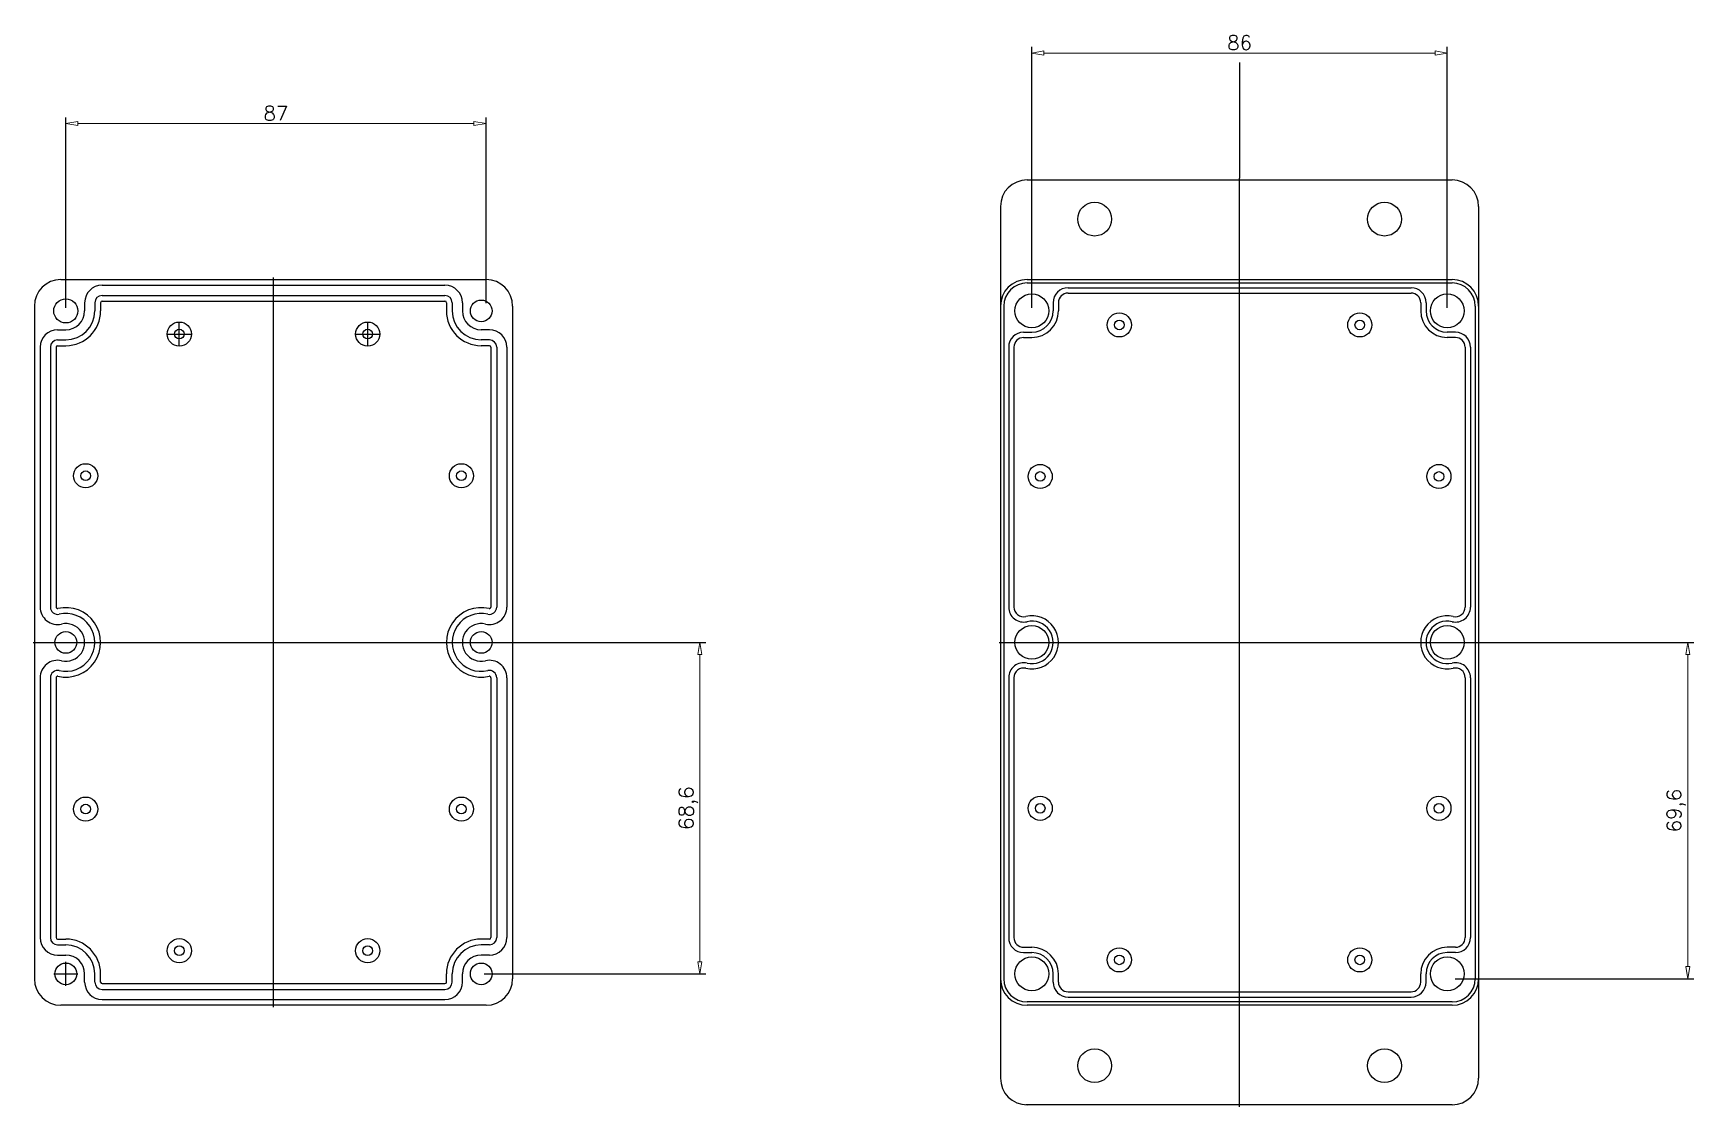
# Model space of a CAD drawing. Header units: millimetres. Extents: x -246 to 970, y 326 to 548.
# Drawn here: x 626.3 to 970.1, y 325.6 to 547.8 of the extents above.
import ezdxf

# ---------------------------------------------------------------- set-up
doc = ezdxf.new("R2010")
doc.units = ezdxf.units.MM
doc.styles.get("Standard").update_dxf_attribs({"font": 'txt', "bigfont": 'gbcbig.shx'})
doc.dimstyles.new('ISO-25', dxfattribs={"dimtxt": 3, "dimasz": 2.5, "dimexe": 1.25, "dimexo": 0.625, "dimtad": 1, "dimdec": 4, "dimtxsty": 'Standard', "dimblk": 'CLOSEDBLANK', "dimcen": 2.5, "dimadec": 0, "dimazin": 0, "dimtfac": 1, "dimtdec": 4, "dimtmove": 0, "dimatfit": 3, "dimfxl": 1, "dimlwd": 18, "dimlwe": 25, "dimarcsym": 0})

# ---------------------------------------------------------------- blocks, each defined once
blk = doc.blocks.new('_ClosedBlank')
at = {"color": 0, "linetype": 'ByBlock', "lineweight": -2}
for p, q in [((-1, 0.17), (0, 0)), ((-1, 0.17), (-1, -0.17)), ((0, 0), (-1, -0.17))]:
    blk.add_line(p, q, dxfattribs=at)
blk = doc.blocks.new('*D10')
at = {"color": 0, "lineweight": 25}
for p, q in [((719.67, 421.71), (765.55, 421.71)), ((719.67, 353.11), (765.55, 353.11))]:
    blk.add_line(p, q, dxfattribs=at)
at = {"color": 0, "lineweight": 18}
blk.add_line((764.3, 355.61), (764.3, 419.21), dxfattribs=at)
at = {"layer": 'Defpoints', "color": 0}
for p in [(719.05, 421.71), (764.3, 421.71), (719.05, 353.11)]:
    blk.add_point(p, dxfattribs=at)
at = {"color": 0, "lineweight": 18, "xscale": 2.5, "yscale": 2.5, "zscale": 2.5}
for p, rotation in [((764.3, 421.71), 90), ((764.3, 353.11), 270)]:
    blk.add_blockref('_ClosedBlank', p, dxfattribs=dict(at, rotation=rotation))
at = {"color": 0, "insert": (761.93, 387.41), "char_height": 3, "attachment_point": 5, "rotation": 90}
blk.add_mtext('68,6', dxfattribs=at)
blk = doc.blocks.new('*D11')
at = {"color": 0, "lineweight": 25}
for p, q in [((919.67, 421.71), (970.09, 421.71)), ((920.67, 352.11), (970.09, 352.11))]:
    blk.add_line(p, q, dxfattribs=at)
at = {"color": 0, "lineweight": 18}
blk.add_line((968.84, 354.61), (968.84, 419.21), dxfattribs=at)
at = {"layer": 'Defpoints', "color": 0}
for p in [(919.05, 421.71), (968.84, 421.71), (920.05, 352.11)]:
    blk.add_point(p, dxfattribs=at)
at = {"color": 0, "lineweight": 18, "xscale": 2.5, "yscale": 2.5, "zscale": 2.5}
for p, rotation in [((968.84, 421.71), 90), ((968.84, 352.11), 270)]:
    blk.add_blockref('_ClosedBlank', p, dxfattribs=dict(at, rotation=rotation))
at = {"color": 0, "insert": (966.46, 386.91), "char_height": 3, "attachment_point": 5, "rotation": 90}
blk.add_mtext('69,6', dxfattribs=at)
blk = doc.blocks.new('*D12')
at = {"color": 0, "lineweight": 25}
for p, q in [((633.05, 490.94), (633.05, 530.33)), ((720.05, 491.94), (720.05, 530.33))]:
    blk.add_line(p, q, dxfattribs=at)
at = {"color": 0, "lineweight": 18}
blk.add_line((635.55, 529.08), (717.55, 529.08), dxfattribs=at)
at = {"layer": 'Defpoints', "color": 0}
for p in [(720.05, 529.08), (633.05, 490.31), (720.05, 491.31)]:
    blk.add_point(p, dxfattribs=at)
at = {"color": 0, "lineweight": 18, "xscale": 2.5, "yscale": 2.5, "zscale": 2.5, "rotation": 180}
blk.add_blockref('_ClosedBlank', (633.05, 529.08), dxfattribs=at)
at = {"color": 0, "lineweight": 18, "xscale": 2.5, "yscale": 2.5, "zscale": 2.5}
blk.add_blockref('_ClosedBlank', (720.05, 529.08), dxfattribs=at)
at = {"color": 0, "insert": (676.55, 531.2), "char_height": 3, "attachment_point": 5}
blk.add_mtext('87', dxfattribs=at)
blk = doc.blocks.new('*D13')
at = {"color": 0, "lineweight": 25}
for p, q in [((833.05, 490.94), (833.05, 544.93)), ((919.05, 490.94), (919.05, 544.93))]:
    blk.add_line(p, q, dxfattribs=at)
at = {"color": 0, "lineweight": 18}
blk.add_line((835.55, 543.68), (916.55, 543.68), dxfattribs=at)
at = {"layer": 'Defpoints', "color": 0}
for p in [(919.05, 543.68), (833.05, 490.31), (919.05, 490.31)]:
    blk.add_point(p, dxfattribs=at)
at = {"color": 0, "lineweight": 18, "xscale": 2.5, "yscale": 2.5, "zscale": 2.5, "rotation": 180}
blk.add_blockref('_ClosedBlank', (833.05, 543.68), dxfattribs=at)
at = {"color": 0, "lineweight": 18, "xscale": 2.5, "yscale": 2.5, "zscale": 2.5}
blk.add_blockref('_ClosedBlank', (919.05, 543.68), dxfattribs=at)
at = {"color": 0, "insert": (876.05, 545.81), "char_height": 3, "attachment_point": 5}
blk.add_mtext('86', dxfattribs=at)

msp = doc.modelspace()

# ---------------------------------------------------------------- linework, layer by layer
for p, q in [((876.04882, 541.71479), (876.04882, 517.81479)), ((832.04882, 517.41479), (920.04882, 517.41479)), ((876.04882, 325.61479), (876.04882, 517.81479)), ((826.54882, 511.91479), (826.54882, 331.51479)), ((925.54882, 511.91479), (925.54882, 331.51479)), ((632.04882, 496.81479), (720.04882, 496.81479)), ((640.54882, 495.61479), (711.54882, 495.61479)), ((676.04882, 346.21479), (676.04882, 497.21479)), ((832.04882, 496.81479), (920.04882, 496.81479)), ((832.04882, 496.11479), (920.04882, 496.11479)), ((840.54882, 495.11479), (911.54882, 495.11479)), ((636.94882, 492.01479), (636.94882, 490.31479)), ((639.04882, 492.01479), (639.04882, 490.31479)), ((640.24882, 492.01479), (640.24882, 490.31479)), ((640.54882, 493.51479), (711.54882, 493.51479)), ((640.54882, 492.31479), (711.54882, 492.31479)), ((711.84882, 492.01479), (711.84882, 490.31479)), ((713.04882, 492.01479), (713.04882, 490.31479)), ((715.14882, 492.01479), (715.14882, 490.31479)), ((837.44882, 492.01479), (837.44882, 490.31479)), ((838.54882, 492.01479), (838.54882, 490.31479)), ((840.54882, 494.01479), (911.54882, 494.01479)), ((913.54882, 492.01479), (913.54882, 490.31479)), ((914.64882, 492.01479), (914.64882, 490.31479)), ((626.54882, 491.31479), (626.54882, 352.11479)), ((725.54882, 491.31479), (725.54882, 352.11479)), ((827.24882, 491.31479), (827.24882, 352.11479)), ((924.84882, 491.31479), (924.84882, 352.11479)), ((631.34882, 486.41479), (633.04882, 486.41479)), ((654.04882, 485.51479), (659.04882, 485.51479)), ((656.54882, 483.01479), (656.54882, 488.01479)), ((693.04882, 485.51479), (698.04882, 485.51479)), ((695.54882, 483.01479), (695.54882, 488.01479)), ((720.74882, 486.41479), (719.04882, 486.41479)), ((831.34882, 485.91479), (833.04882, 485.91479)), ((831.34882, 484.81479), (833.04882, 484.81479)), ((920.74882, 485.91479), (919.04882, 485.91479)), ((920.74882, 484.81479), (919.04882, 484.81479)), ((627.74882, 482.81479), (627.74882, 429.01958)), ((629.84882, 482.81479), (629.84882, 429.01958)), ((631.04882, 482.81479), (631.04882, 429.01958)), ((631.34882, 484.31479), (633.04882, 484.31479)), ((631.34882, 483.11479), (633.04882, 483.11479)), ((720.74882, 484.31479), (719.04882, 484.31479)), ((720.74882, 483.11479), (719.04882, 483.11479)), ((721.04882, 482.81479), (721.04882, 429.01958)), ((722.24882, 482.81479), (722.24882, 429.01958)), ((724.34882, 482.81479), (724.34882, 429.01958)), ((828.24882, 482.81479), (828.24882, 429.01958)), ((829.34882, 482.81479), (829.34882, 429.01958)), ((922.74882, 482.81479), (922.74882, 429.01958)), ((923.84882, 482.81479), (923.84882, 429.01958)), ((626.29882, 421.71479), (725.79882, 421.71479)), ((826.29882, 421.71479), (925.79882, 421.71479)), ((627.74882, 414.40999), (627.74882, 360.61479)), ((629.84882, 414.40999), (629.84882, 360.61479)), ((631.04882, 414.40999), (631.04882, 360.61479)), ((721.04882, 414.40999), (721.04882, 360.61479)), ((722.24882, 414.40999), (722.24882, 360.61479)), ((724.34882, 414.40999), (724.34882, 360.61479)), ((828.24882, 414.40999), (828.24882, 360.61479)), ((829.34882, 414.40999), (829.34882, 360.61479)), ((922.74882, 414.40999), (922.74882, 360.61479)), ((923.84882, 414.40999), (923.84882, 360.61479)), ((631.34882, 360.31479), (633.04882, 360.31479)), ((631.34882, 359.11479), (633.04882, 359.11479)), ((720.74882, 360.31479), (719.04882, 360.31479)), ((720.74882, 359.11479), (719.04882, 359.11479)), ((831.34882, 358.61479), (833.04882, 358.61479)), ((920.74882, 358.61479), (919.04882, 358.61479)), ((631.34882, 357.01479), (633.04882, 357.01479)), ((633.04882, 350.61479), (633.04882, 355.61479)), ((720.74882, 357.01479), (719.04882, 357.01479)), ((831.34882, 357.51479), (833.04882, 357.51479)), ((920.74882, 357.51479), (919.04882, 357.51479)), ((630.54882, 353.11479), (635.54882, 353.11479)), ((636.94882, 351.41479), (636.94882, 353.11479)), ((639.04882, 351.41479), (639.04882, 353.11479)), ((640.24882, 351.41479), (640.24882, 353.11479)), ((640.54882, 351.11479), (711.54882, 351.11479)), ((711.84882, 351.41479), (711.84882, 353.11479)), ((713.04882, 351.41479), (713.04882, 353.11479)), ((715.14882, 351.41479), (715.14882, 353.11479)), ((837.44882, 351.41479), (837.44882, 353.11479)), ((838.54882, 351.41479), (838.54882, 353.11479)), ((913.54882, 351.41479), (913.54882, 353.11479)), ((914.64882, 351.41479), (914.64882, 353.11479)), ((640.54882, 349.91479), (711.54882, 349.91479)), ((640.54882, 347.81479), (711.54882, 347.81479)), ((920.04882, 347.31479), (832.04882, 347.31479)), ((840.54882, 349.41479), (911.54882, 349.41479)), ((840.54882, 348.31479), (911.54882, 348.31479)), ((720.04882, 346.61479), (632.04882, 346.61479)), ((920.04882, 346.61479), (832.04882, 346.61479)), ((920.04882, 326.01479), (831.79882, 326.01479))]:
    msp.add_line(p, q)
for centre, radius in [((846.04882, 509.31479), 3.5), ((906.04882, 509.31479), 3.5), ((633.04882, 490.31479), 2.5), ((719.04882, 490.31479), 2.25), ((833.04882, 490.31479), 3.5), ((919.04882, 490.31479), 3.5), ((851.14882, 487.41479), 2.5), ((851.14882, 487.41479), 1), ((900.94882, 487.41479), 2.5), ((900.94882, 487.41479), 1), ((656.54882, 485.51479), 2.5), ((656.54882, 485.51479), 1), ((695.54882, 485.51479), 2.5), ((695.54882, 485.51479), 1), ((637.14882, 456.19479), 2.5), ((714.94882, 456.19479), 2.5), ((834.77382, 456.04979), 2.5), ((917.32382, 456.04979), 2.5), ((637.14882, 456.19479), 1), ((714.94882, 456.19479), 1), ((834.77382, 456.04979), 1), ((917.32382, 456.04979), 1), ((633.04882, 421.71479), 2.25), ((719.04882, 421.71479), 2.25), ((833.04882, 421.71479), 3.5), ((919.04882, 421.71479), 3.5), ((637.14882, 387.21479), 2.5), ((714.94882, 387.21479), 2.5), ((834.77382, 387.37979), 2.5), ((917.32382, 387.37979), 2.5), ((637.14882, 387.21479), 1), ((714.94882, 387.21479), 1), ((834.77382, 387.37979), 1), ((917.32382, 387.37979), 1), ((656.54882, 357.91479), 2.5), ((656.54882, 357.91479), 1), ((695.54882, 357.91479), 2.5), ((695.54882, 357.91479), 1), ((851.14882, 356.01479), 2.5), ((900.94882, 356.01479), 2.5), ((633.04882, 353.11479), 2.25), ((719.04882, 353.11479), 2.25), ((833.04882, 353.11479), 3.5), ((851.14882, 356.01479), 1), ((900.94882, 356.01479), 1), ((919.04882, 353.11479), 3.5), ((846.04882, 334.11479), 3.5), ((906.04882, 334.11479), 3.5)]:
    msp.add_circle(centre, radius)
for centre, radius, start, end in [((832.04882, 511.91479), 5.5, 90, 180), ((920.04882, 511.91479), 5.5, 0, 90), ((632.04882, 491.31479), 5.5, 90, 180), ((640.54882, 492.01479), 3.6, 90, 180), ((711.54882, 492.01479), 3.6, 0, 90), ((720.04882, 491.31479), 5.5, 0, 90), ((832.04882, 491.31479), 5.5, 90, 180), ((832.04882, 491.31479), 4.8, 90, 180), ((840.54882, 492.01479), 3.1, 90, 180), ((911.54882, 492.01479), 3.1, 0, 90), ((920.04882, 491.31479), 5.5, 0, 90), ((920.04882, 491.31479), 4.8, 0, 90), ((640.54882, 492.01479), 1.5, 90, 180), ((640.54882, 492.01479), 0.3, 90, 180), ((711.54882, 492.01479), 1.5, 0, 90), ((711.54882, 492.01479), 0.3, 0, 90), ((840.54882, 492.01479), 2, 90, 180), ((911.54882, 492.01479), 2, 0, 90), ((633.04882, 490.31479), 6, 270, 0), ((633.04882, 490.31479), 3.9, 270, 0), ((633.04882, 490.31479), 7.2, 270, 0), ((719.04882, 490.31479), 7.2, 180, 270), ((719.04882, 490.31479), 6, 180, 270), ((719.04882, 490.31479), 3.9, 180, 270), ((833.04882, 490.31479), 5.5, 270, 0), ((833.04882, 490.31479), 4.4, 270, 0), ((919.04882, 490.31479), 5.5, 180, 270), ((919.04882, 490.31479), 4.4, 180, 270), ((631.34882, 482.81479), 3.6, 90, 180), ((720.74882, 482.81479), 3.6, 0, 90), ((831.34882, 482.81479), 3.1, 90, 180), ((831.34882, 482.81479), 2, 90, 180), ((920.74882, 482.81479), 3.1, 0, 90), ((920.74882, 482.81479), 2, 0, 90), ((631.34882, 482.81479), 1.5, 90, 180), ((631.34882, 482.81479), 0.3, 90, 180), ((720.74882, 482.81479), 1.5, 0, 90), ((720.74882, 482.81479), 0.3, 0, 90), ((631.34882, 429.01958), 3.6, 180, 283.1009035), ((631.34882, 429.01958), 1.5, 180, 283.1009035), ((631.34882, 429.01958), 0.3, 180, 283.1009035), ((633.04882, 421.71479), 7.2, 256.8990965, 103.1009035), ((633.04882, 421.71479), 6, 256.8990965, 103.1009035), ((719.04882, 421.71479), 7.2, 76.8990965, 283.1009035), ((719.04882, 421.71479), 6, 76.8990965, 283.1009035), ((720.74882, 429.01958), 3.6, 256.8990965, 0), ((720.74882, 429.01958), 1.5, 256.8990965, 0), ((720.74882, 429.01958), 0.3, 256.8990965, 0), ((831.34882, 429.01958), 3.1, 180, 283.1009035), ((831.34882, 429.01958), 2, 180, 283.1009035), ((833.04882, 421.71479), 5.5, 256.8990965, 103.1009035), ((919.04882, 421.71479), 5.5, 76.8990965, 283.1009035), ((920.74882, 429.01958), 3.1, 256.8990965, 0), ((920.74882, 429.01958), 2, 256.8990965, 0), ((633.04882, 421.71479), 3.9, 256.8990965, 103.1009035), ((719.04882, 421.71479), 3.9, 76.8990965, 283.1009035), ((833.04882, 421.71479), 4.4, 256.8990965, 103.1009035), ((919.04882, 421.71479), 4.4, 76.8990965, 283.1009035), ((631.34882, 414.40999), 3.6, 76.8990965, 180), ((720.74882, 414.40999), 3.6, 0, 103.1009035), ((831.34882, 414.40999), 3.1, 76.8990965, 180), ((831.34882, 414.40999), 2, 76.8990965, 180), ((920.74882, 414.40999), 3.1, 0, 103.1009035), ((920.74882, 414.40999), 2, 0, 103.1009035), ((631.34882, 414.40999), 1.5, 76.8990965, 180), ((631.34882, 414.40999), 0.3, 76.8990965, 180), ((720.74882, 414.40999), 1.5, 0, 103.1009035), ((720.74882, 414.40999), 0.3, 0, 103.1009035), ((631.34882, 360.61479), 3.6, 180, 270), ((631.34882, 360.61479), 1.5, 180, 270), ((631.34882, 360.61479), 0.3, 180, 270), ((633.04882, 353.11479), 7.2, 0, 90), ((633.04882, 353.11479), 6, 0, 90), ((719.04882, 353.11479), 7.2, 90, 180), ((719.04882, 353.11479), 6, 90, 180), ((720.74882, 360.61479), 1.5, 270, 0), ((720.74882, 360.61479), 3.6, 270, 0), ((720.74882, 360.61479), 0.3, 270, 0), ((831.34882, 360.61479), 3.1, 180, 270), ((831.34882, 360.61479), 2, 180, 270), ((833.04882, 353.11479), 5.5, 0, 90), ((919.04882, 353.11479), 5.5, 90, 180), ((920.74882, 360.61479), 2, 270, 0), ((920.74882, 360.61479), 3.1, 270, 0), ((633.04882, 353.11479), 3.9, 0, 90), ((719.04882, 353.11479), 3.9, 90, 180), ((833.04882, 353.11479), 4.4, 0, 90), ((919.04882, 353.11479), 4.4, 90, 180), ((632.04882, 352.11479), 5.5, 180, 270), ((640.54882, 351.41479), 3.6, 180, 270), ((640.54882, 351.41479), 1.5, 180, 270), ((640.54882, 351.41479), 0.3, 180, 270), ((711.54882, 351.41479), 3.6, 270, 0), ((711.54882, 351.41479), 1.5, 270, 0), ((711.54882, 351.41479), 0.3, 270, 0), ((720.04882, 352.11479), 5.5, 270, 0), ((832.04882, 352.11479), 5.5, 180, 270), ((832.04882, 352.11479), 4.8, 180, 270), ((840.54882, 351.41479), 3.1, 180, 270), ((840.54882, 351.41479), 2, 180, 270), ((911.54882, 351.41479), 2, 270, 0), ((911.54882, 351.41479), 3.1, 270, 0), ((920.04882, 352.11479), 5.5, 270, 0), ((920.04882, 352.11479), 4.8, 270, 0), ((832.04882, 331.51479), 5.5, 180, 270), ((920.04882, 331.51479), 5.5, 270, 0)]:
    msp.add_arc(centre, radius, start, end)

# ---------------------------------------------------------------- dimensions: what is measured, and where the dimension line sits
for base, p1, p2, picture, middle in [((919.04882, 543.68418), (833.04882, 490.31479), (919.04882, 490.31479), '*D13', (876.04882, 545.80918)), ((720.04882, 529.0794), (633.04882, 490.31479), (720.04882, 491.31479), '*D12', (676.54882, 531.2044))]:
    dim = msp.add_linear_dim(base=base, p1=p1, p2=p2, dimstyle='ISO-25')
    dim.commit()
    dim.dimension.update_dxf_attribs({"geometry": picture, "text_midpoint": middle})
for base, p1, p2, picture, middle in [((764.30129, 421.71479), (719.04882, 353.11479), (719.04882, 421.71479), '*D10', (761.92629, 387.41479)), ((968.83878, 421.71479), (920.04882, 352.11479), (919.04882, 421.71479), '*D11', (966.46378, 386.91479))]:
    dim = msp.add_linear_dim(base=base, p1=p1, p2=p2, angle=90, dimstyle='ISO-25')
    dim.commit()
    dim.dimension.update_dxf_attribs({"geometry": picture, "text_midpoint": middle})

doc.saveas('drawing.dxf')
